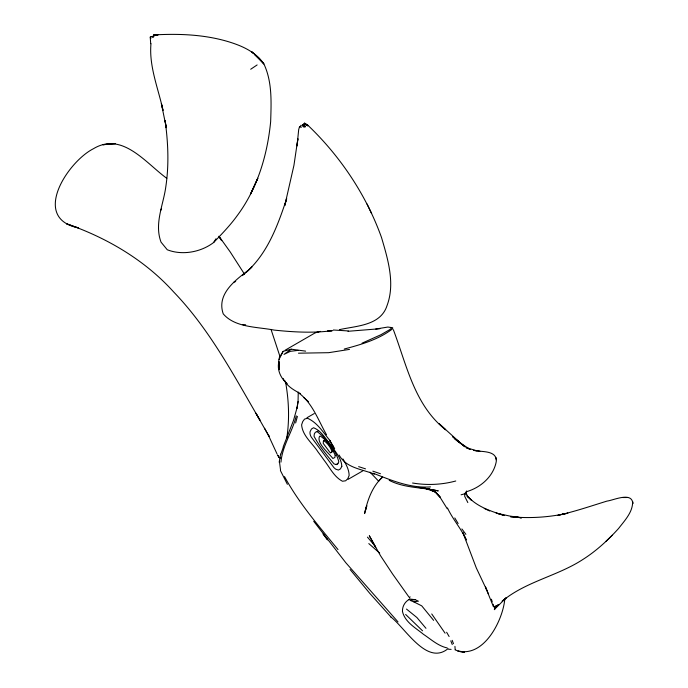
<?xml version="1.0" encoding="UTF-8"?>
<svg xmlns="http://www.w3.org/2000/svg" width="688" height="688" viewBox="0 0 688 688"><rect width="100%" height="100%" fill="white"/><g stroke="black" fill="none" stroke-linecap="round" stroke-linejoin="round"><path stroke-width="1.03" d="M279.405 362.542L279.354 369.68L278.803 359.858L283.155 351.336L291.23 349.186L305.635 351.147M279.423 359.48L279.44 357.442L283.155 351.336M479.897 451.165L473.636 450.348C480.972 452.231 497.08 449.814 496.272 461.545C493.494 476.423 480.654 487.646 466.498 491.679L464.718 493.803L461.072 494.801M298.059 401.577L297.001 408.156L298.059 401.577L298.248 392.083M466.524 490.974L466.146 494.749L466.197 493.15L467.866 496.908L467.505 496.125C477.016 506.875 491.301 511.399 504.596 515.561L496.177 513.11L509.653 516.034L521.332 517.711L510.505 516.705L521.599 517.729M150.973 43.611C148.875 66.272 158.3 88.511 163.022 110.415L161.362 103.587L166.298 127.71L165.111 120.658C168.139 142.356 169.093 164.57 165.877 186.302C163.477 204.826 154.06 223.471 161.035 242.15L167.279 249.77C182.294 255.669 200.939 252.195 213.658 242.494C221.871 233.911 230.196 225.389 237.154 215.722C257.441 188.555 267.374 155.092 270.651 121.673C271.253 102.383 272.345 81.872 263.9 63.975C255.652 51.669 241.669 45.7 228.012 41.581C203.992 34.443 178.656 33.54 153.785 34.925L153.278 36.782L152.151 36.765L153.802 36.782L150.99 36.541L150.233 37.118L150.698 43.697M280.962 462.138C282.321 445.678 292.52 431.729 296.261 415.827M278.932 361.415C276.782 369.705 280.695 378.366 287.188 383.612M279.19 359.428L279.44 357.442M286.724 438.368C289.7 419.388 288.857 399.969 285.4 381.126M504.854 598.44C503.16 620.645 482.666 660.729 455.086 649.885M488.575 594.312L485.453 586.976L493.382 606.584L495.111 607.409L496.332 605.767M279.173 462.224L280.609 454.132M305.051 123.599L304.105 124.141L303.537 127.056L302.72 125.809L305.051 123.599L307.734 125.121C340.345 156.245 366.248 194.971 381.496 237.463C387.86 259.058 395.29 283.447 387.103 305.395C380.756 325.665 356.823 325.802 339.485 329.629M299.977 127.168L301 125.207M365.294 511.064L366.816 505.697L364.588 513.592C367.418 500.322 372.113 486.64 382.382 477.266M297.078 407.683L293.501 420.437L283.198 446.839M295.634 422.965L297.405 416.36M152.727 36.705L153.785 34.925M280.738 454.458L283.25 447.355M160.665 210.528L161.542 208.636M495.085 607.255L495.867 606.343M496.306 606.162L494.362 609.628L496.306 606.162L494.509 606.825L495.936 606.102M409.592 597.614L410.091 596.806M213.658 242.494L215.989 238.753M302.041 125.586L302.608 124.786L304.543 124.279M304.844 123.814L302.72 125.809M466.43 491.705L464.718 493.803L464.701 496.306L467.831 502.584M494.939 608.923L506.273 597.717M409.033 599.816L409.773 599.042L415.156 599.669L418.407 601.2L413.608 601.759L410.168 600.418L415.156 599.669M506.153 597.803L502.128 601.226C525.89 581.394 557.762 576.054 583.347 559.172C596.53 550.77 608.089 540.037 618.572 528.496C624.558 520.67 632.891 512.139 632.625 501.647L632.84 503.599C632.143 491.344 613.498 500.331 607.014 501.088C590.751 506.093 574.635 511.666 557.985 515.278L567.669 513.231M605.801 541.525L612.26 535.238M378.753 480.766L382.459 477.205M251.799 267.064L246.631 271.889C267.856 252.84 277.918 224.976 286.681 198.608L284.772 205.566L293.948 165.309L297.87 138.718L297.061 145.959L298.678 129.654L299.581 126.532L301.542 127.168M242.477 275.604L251.765 267.09M247.955 270.582C234.505 280.747 216.488 294.541 223.239 313.874C235.038 327.763 257.501 326.8 274.177 330.094C293.63 332.132 313.332 333.267 332.786 330.618M448.077 648.629C426.784 666.199 405.352 627.86 390.689 616.844M497.243 606.094L495.609 607.332L498.645 604.537L497.106 605.397M493.382 606.584L493.803 606.274L493.124 604.262M291.23 349.186L283.998 354.406L290.379 351.319L298.05 350.39M409.773 599.042C405.155 601.467 402.239 606.18 402.454 611.451C404.974 622.253 415.552 627.791 423.473 634.319C430.972 639.324 438.196 646.023 447.2 647.933M250.699 69.247L257.131 64.939M336.286 464.581L337.834 463.609L338.788 461.837C335.864 449.926 326.877 438.867 317.134 431.625L315.396 432.236L314.364 433.853L314.02 436.209C319.241 446.202 326.826 455.232 334.041 463.901L336.286 464.581L337.946 463.626M317.134 431.625L318.673 430.671M332.794 451.044L333.594 450.563M320.453 331.375L315.517 332.657L285.142 350.209M348.128 479.338L362.937 470.798M325.596 439.83L323.377 440.982L323.231 443.407L329.836 452.257L330.679 452.807L331.47 452.351M333.852 450.975L332.261 451.896M314.244 413.565L306.994 417.719M362.051 343.174L380.92 334.729L389.709 329.655L391.412 328.21L391.162 327.522M234.015 282.106L235.692 281.547M153.458 36.017L157.423 34.753M344.284 349.022C361.131 344.55 378.692 339.537 392.659 328.761L392.676 327.729L387.86 327.049L375.743 329.045M302.668 124.795L304.853 124.261M455.757 480.998C441.713 484.816 426.913 485.427 412.568 483.01M349.513 349.392L328.675 352.686L298.472 353.193M567.781 513.222L562.208 514.332L564.556 513.841C548.474 517.152 531.927 518.245 515.544 517.152L521.332 517.711M315.517 332.657L318.492 332.184M330.679 452.807L332.003 451.526C330.584 447.329 327.6 443.244 323.962 440.733M379.836 328.735L347.999 331.289M153.458 35.26L158.094 34.968M451.113 649.369L448.567 649.248M430.482 486.898C410.375 488.42 391.438 480.336 373.111 473.206M627.619 497.51L622.666 497.536M242.761 324.702L245.668 324.779M327.488 330.808L331.556 331.014M348.369 330.954L333.362 329.999M418.476 487.422L427.523 488.858L424.582 488.17M476.543 450.717L466.017 447.587L470.162 449.462L459.722 442.625L464.959 446.718L455.92 439.314L461.321 443.786L438.953 423.524L445.618 429.794C414.382 405.086 406.651 364.932 393.338 329.664M423.86 488.145L438.273 490.897C421.916 487.216 404.527 488.231 389.202 480.336M305.549 124.158L307.734 125.121M424.892 488.248L435.65 492.075L428.168 488.712L435.212 492.135L440.174 497.175L435.409 491.903L440.028 497.218L447.234 508.75M280.575 458.079L278.924 457.357L277.341 454.863M358.637 466.645L365.5 468.855M73.212 226.154L78.509 227.9C30.573 218.328 67.725 161.732 93.362 148.763C122.223 131.27 145.822 163.108 166.771 178.304M372.819 471.151L380.447 473.731M72.266 225.819L66.607 223.806C106.975 237.816 144.901 260.081 173.711 292.013C209.754 329.423 233.954 375.777 259.961 420.222L255.919 413.196L269.094 436.493L268.38 435.194L277.006 453.882M374.324 474.17C361.931 469.01 346.322 468.253 339.098 455.026M484.232 508.458L489.71 510.995M413.608 601.759L421.744 605.861L433.612 620.361M300.407 393.553C294.137 390.277 287.593 386.647 284.127 380.189M379.716 553.118L368.794 543.589M406.496 609.078L416.894 617.514L425.967 628.316M463.316 445.42L464.959 446.718M454.759 438.884L458.81 442.143L452.515 436.803M299.375 393.424C312.748 403.718 318.363 420.497 326.525 434.782M303.761 397.535L308.499 401.697M422.535 630.819L405.645 614.461M253.115 53.165L251.679 51.72L258.98 58.213L263.9 63.975L254.551 54.61M369.963 472.131L378.753 481.308M390.99 617.041L369.68 593.245L350.054 569.458M398.017 621.918L345.823 562.741L313.711 521.28M150.233 37.118L151.085 38.046M374.53 545.472L367.469 537.122M338.014 549.574C318.948 526.251 298.91 503.186 284.514 476.578M431.737 613.963L445.093 633.192M330.687 441.421C323.635 433.191 317.761 422.724 307.484 418.244L304.56 419.087L302.737 421.546L301.611 424.84C302.488 435.925 312.533 443.261 318.131 452.102A159.934 92.338 60 0 1 324.151 460.315C329.844 467.565 333.998 476.836 342.469 481.247L345.66 480.783L347.827 478.65L349.143 475.451C349.048 469.379 345.883 464.022 342.934 458.913M219.317 236.732L230.231 251.963L244.61 274.366M327.282 539.435L323.085 533.888L327.522 539.891M461.897 528.952L465.888 534.344M219.962 238.168L221.725 240.654L218.879 236.233M409.025 597.132L392.581 573.99L380.481 555.646L369.301 535.72L375.682 547.45L372.139 541.293M334.669 448.645L329.492 440.286L333.671 447.088M454.785 517.952L458.139 523.516M446.624 632.246L449.109 636.52M287.378 484.326L280.377 470.48M264.57 428.263L269.094 436.493M447.484 507.95C452.713 519.268 461.192 528.625 466.335 539.96L462.852 532.546L476.294 567.918L486.751 590.046M303.855 123.53L305.515 126.635M367.082 204.018L371.623 213.547M450.795 640.838L452.265 644.536M271.046 329.457L279.887 356.246M452.188 640.322L453.478 643.684M278.236 455.508L278.924 457.357M283.198 378.452L283.877 380.335M491.43 599.231L492.264 601.897M304.853 127.4L304.105 124.141M496.323 459.739L495.867 457.348M279.526 462.19L280.549 470.059M455.155 649.377L454.949 646.385M335.237 455.465L334.841 457.494L332.889 458.475C328.993 453.383 316.239 442.952 319.542 436.33L320.316 436.089C327.11 440.406 332.149 448.069 335.237 455.465M341.833 466.326L340.474 468.872L338.393 470.059L335.649 469.139L333.886 467.599L311.157 436.914A6.011 3.466 60 0 1 310.142 431.565L311.44 429.02L313.565 427.747C321.631 430.826 325.854 439.52 331.341 445.729C335.563 452.059 341.411 458.389 341.833 466.326M257.776 178.321L250.423 194.326L257.776 178.321M106.975 144.325L102.925 144.738L115.558 143.551L106.975 144.325M464.297 652.129L458.105 651.295L464.297 652.129M471.65 500.391L467.057 496.014L471.65 500.391M307.648 125.792L304.586 123.118L307.648 125.792"/></g></svg>
